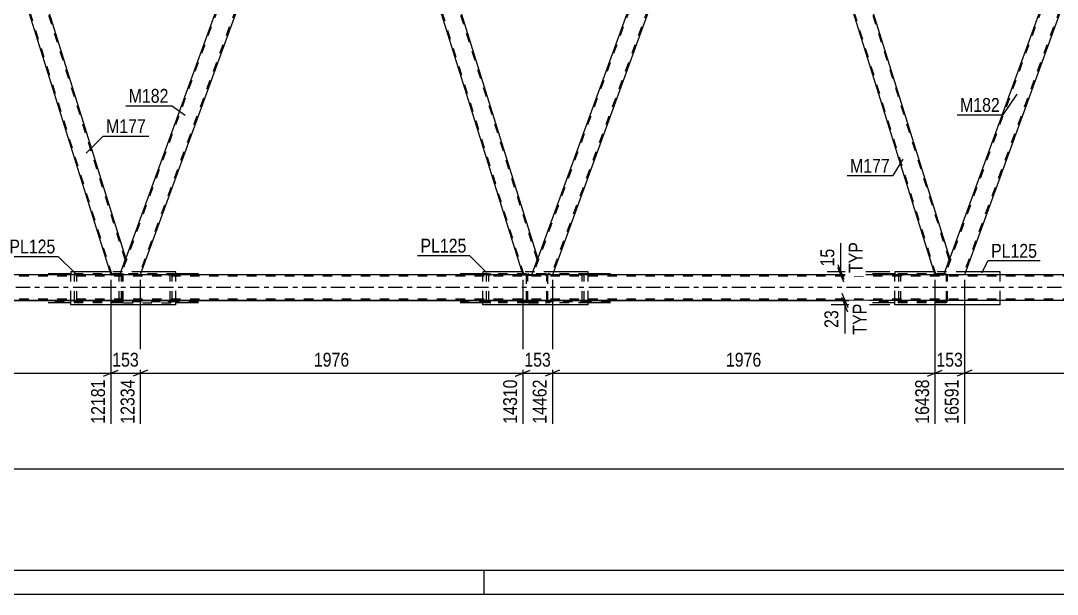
# Model space of a CAD drawing. Header units: millimetres. Extents: x -857 to 332, y -866 to -25.
# Drawn here: x -393.4 to -179.2, y -866.1 to -747.5 of the extents above; entities that cross this region are included whole.
import ezdxf

# ---------------------------------------------------------------- set-up
doc = ezdxf.new("R2010")
doc.units = ezdxf.units.MM
doc.linetypes.add('DXK_LINE_DOT2', pattern=[3.9198, 1.9599, -1.9599])
doc.linetypes.add('DXK_LINE_DOT3', pattern=[5.9187, 2.979, -0.9799, 0.9799, -0.9799])
doc.styles.add('Arial Narrow', font='ARIALN.TTF', dxfattribs={"height": 0.2})

# ---------------------------------------------------------------- blocks, each defined once
blk = doc.blocks.new('Unknown-570386455-1132')
at = {"color": 5, "linetype": 'Continuous'}
for p, q in [((-851.65, -861.05), (327.35, -861.05)), ((-297.65, -866.05), (-297.65, -861.05)), ((-856.65, -866.05), (332.35, -866.05))]:
    blk.add_line(p, q, dxfattribs=at)
blk = doc.blocks.new('Part-570386455-6812 - 6466')
at = {"color": 2, "linetype": 'Continuous'}
for p, q in [((-409.69, -678.84), (-411.23, -683.09)), ((-408.37, -678.84), (-409.69, -678.84)), ((-371.67, -796.59), (-408.37, -678.84)), ((-411.23, -683.09), (-374.77, -800.06)), ((-372.93, -800.06), (-371.67, -796.59))]:
    blk.add_line(p, q, dxfattribs=at)
at = {"color": 7, "linetype": 'DXK_LINE_DOT2'}
for p, q in [((-371.8, -796.96), (-408.62, -678.84)), ((-374.52, -800.06), (-411.1, -682.72)), ((-371.67, -796.59), (-371.94, -797.33)), ((-374.77, -800.06), (-372.93, -800.06))]:
    blk.add_line(p, q, dxfattribs=at)
blk = doc.blocks.new('Part-570386455-6531 - 6466')
at = {"color": 2, "linetype": 'Continuous'}
for p, q in [((-136.93, -800.06), (-818.58, -800.06)), ((-136.93, -805.34), (-818.58, -805.34))]:
    blk.add_line(p, q, dxfattribs=at)
at = {"color": 7, "linetype": 'DXK_LINE_DOT2'}
for p, q in [((-136.93, -800.3), (-818.58, -800.3)), ((-136.93, -805.1), (-818.58, -805.1))]:
    blk.add_line(p, q, dxfattribs=at)
at = {"color": 7, "linetype": 'DXK_LINE_DOT3'}
blk.add_line((-136.93, -802.7), (-818.58, -802.7), dxfattribs=at)
blk = doc.blocks.new('Part-570386455-6675 - 6466')
at = {"color": 2, "linetype": 'Continuous'}
for p, q in [((-212.79, -799.84), (-217.43, -799.84)), ((-212.79, -805.84), (-217.43, -805.84))]:
    blk.add_line(p, q, dxfattribs=at)
at = {"color": 7, "linetype": 'DXK_LINE_DOT2'}
for p, q in [((-202.35, -800.08), (-217.43, -800.08)), ((-202.35, -799.84), (-212.79, -799.84)), ((-211.92, -800.14), (-211.99, -800.32)), ((-211.99, -805.36), (-211.99, -800.32)), ((-211.55, -800.32), (-211.52, -800.23)), ((-211.55, -805.36), (-211.55, -800.32)), ((-211.12, -799.84), (-211.45, -799.88)), ((-211.28, -800.1), (-211.12, -800.08)), ((-202.75, -800.08), (-202.75, -799.84)), ((-202.18, -799.88), (-202.35, -799.84)), ((-202.35, -800.08), (-202.26, -800.1)), ((-202.26, -800.1), (-202.19, -800.15)), ((-202.19, -800.15), (-202.14, -800.23)), ((-202.04, -799.98), (-202.18, -799.88)), ((-202.14, -800.23), (-202.13, -800.32)), ((-202.13, -805.36), (-202.13, -800.32)), ((-201.94, -800.14), (-202.04, -799.98)), ((-201.91, -800.32), (-201.94, -800.14)), ((-201.91, -805.36), (-201.91, -800.32)), ((-202.35, -805.6), (-217.43, -805.6)), ((-202.35, -805.84), (-212.79, -805.84)), ((-211.99, -805.36), (-211.92, -805.55)), ((-211.52, -805.45), (-211.55, -805.36)), ((-211.45, -805.8), (-211.12, -805.84)), ((-211.12, -805.6), (-211.28, -805.58)), ((-202.75, -805.84), (-202.75, -805.6)), ((-202.26, -805.58), (-202.35, -805.6)), ((-202.35, -805.84), (-202.18, -805.8)), ((-202.19, -805.53), (-202.26, -805.58)), ((-202.14, -805.45), (-202.19, -805.53)), ((-202.18, -805.8), (-202.04, -805.7)), ((-202.13, -805.36), (-202.14, -805.45)), ((-202.04, -805.7), (-201.94, -805.55)), ((-201.94, -805.55), (-201.91, -805.36))]:
    blk.add_line(p, q, dxfattribs=at)
for centre, radius, start, end in [((-211.32, -800.68), 0.817, 99.5182, 138.0638), ((-211.22, -800.5), 0.409, 99.5182, 138.0638), ((-211.32, -805), 0.817, 221.9362, 260.4818), ((-211.22, -805.18), 0.409, 221.9362, 260.4818)]:
    blk.add_arc(centre, radius, start, end, dxfattribs=at)
blk = doc.blocks.new('Part-570386455-6729 - 6466')
at = {"color": 2, "linetype": 'Continuous'}
for p, q in [((-289.83, -799.44), (-297.92, -799.44)), ((-297.92, -799.44), (-297.92, -800.06)), ((-276.16, -799.44), (-283.31, -799.44)), ((-276.16, -800.06), (-276.16, -799.44)), ((-297.92, -806.24), (-297.92, -805.34)), ((-276.16, -806.24), (-297.92, -806.24)), ((-276.16, -806.24), (-276.16, -805.34))]:
    blk.add_line(p, q, dxfattribs=at)
at = {"color": 7, "linetype": 'DXK_LINE_DOT2'}
for p, q in [((-297.92, -805.34), (-297.92, -800.06)), ((-283.31, -799.44), (-289.83, -799.44)), ((-276.16, -805.34), (-276.16, -800.06))]:
    blk.add_line(p, q, dxfattribs=at)
blk = doc.blocks.new('Part-570386455-6793 - 6466')
at = {"color": 2, "linetype": 'Continuous'}
for p, q in [((-204.7, -799.44), (-212.79, -799.44)), ((-212.79, -799.44), (-212.79, -800.06)), ((-191.03, -799.44), (-198.18, -799.44)), ((-191.03, -800.06), (-191.03, -799.44)), ((-212.79, -806.24), (-212.79, -805.34)), ((-191.03, -806.24), (-212.79, -806.24)), ((-191.03, -806.24), (-191.03, -805.34))]:
    blk.add_line(p, q, dxfattribs=at)
at = {"color": 7, "linetype": 'DXK_LINE_DOT2'}
for p, q in [((-212.79, -805.34), (-212.79, -800.06)), ((-198.18, -799.44), (-204.7, -799.44)), ((-191.03, -805.34), (-191.03, -800.06))]:
    blk.add_line(p, q, dxfattribs=at)
blk = doc.blocks.new('Part-570386455-6802 - 6466')
at = {"color": 2, "linetype": 'Continuous'}
for p, q in [((-374.97, -799.44), (-383.06, -799.44)), ((-383.06, -799.44), (-383.06, -800.06)), ((-361.3, -799.44), (-368.45, -799.44)), ((-361.3, -800.06), (-361.3, -799.44)), ((-383.06, -806.24), (-383.06, -805.34)), ((-361.3, -806.24), (-383.06, -806.24)), ((-361.3, -806.24), (-361.3, -805.34))]:
    blk.add_line(p, q, dxfattribs=at)
at = {"color": 7, "linetype": 'DXK_LINE_DOT2'}
for p, q in [((-383.06, -800.54), (-383.06, -800.06)), ((-383.06, -805.34), (-383.06, -800.54)), ((-368.45, -799.44), (-374.97, -799.44)), ((-361.3, -805.34), (-361.3, -800.06))]:
    blk.add_line(p, q, dxfattribs=at)
blk = doc.blocks.new('Part-570386455-6830 - 6466')
at = {"color": 7, "linetype": 'DXK_LINE_DOT2'}
for p, q in [((-328.55, -678.84), (-372.67, -800.06)), ((-324.81, -678.84), (-368.93, -800.06)), ((-324.55, -678.84), (-326.1, -683.09)), ((-371.67, -796.59), (-372.93, -800.06)), ((-368.67, -800.06), (-372.93, -800.06))]:
    blk.add_line(p, q, dxfattribs=at)
at = {"color": 2, "linetype": 'Continuous'}
for p, q in [((-328.81, -678.84), (-371.67, -796.59)), ((-328.81, -678.84), (-324.55, -678.84)), ((-326.1, -683.09), (-368.67, -800.06))]:
    blk.add_line(p, q, dxfattribs=at)
blk = doc.blocks.new('Part-570386455-6832 - 6466')
at = {"color": 7, "linetype": 'DXK_LINE_DOT2'}
for p, q in [((-372.95, -800.14), (-373.01, -800.32)), ((-373.01, -805.36), (-373.01, -800.32)), ((-372.58, -800.32), (-372.54, -800.23)), ((-372.58, -805.36), (-372.58, -800.32)), ((-372.14, -799.84), (-372.47, -799.88)), ((-372.31, -800.1), (-372.14, -800.08)), ((-361.3, -799.84), (-372.14, -799.84)), ((-356.66, -800.08), (-372.14, -800.08)), ((-362.63, -799.88), (-362.97, -799.84)), ((-362.97, -800.08), (-362.8, -800.1)), ((-362.57, -800.23), (-362.53, -800.32)), ((-362.53, -805.36), (-362.53, -800.32)), ((-362.1, -800.32), (-362.16, -800.14)), ((-362.1, -805.36), (-362.1, -800.32)), ((-373.01, -805.36), (-372.95, -805.55)), ((-372.54, -805.45), (-372.58, -805.36)), ((-372.47, -805.8), (-372.14, -805.84)), ((-372.14, -805.6), (-372.31, -805.58)), ((-356.66, -805.6), (-372.14, -805.6)), ((-372.14, -805.84), (-361.3, -805.84)), ((-362.8, -805.58), (-362.97, -805.6)), ((-362.97, -805.84), (-362.63, -805.8)), ((-362.53, -805.36), (-362.57, -805.45)), ((-362.16, -805.55), (-362.1, -805.36))]:
    blk.add_line(p, q, dxfattribs=at)
at = {"color": 2, "linetype": 'Continuous'}
for p, q in [((-356.66, -799.84), (-361.3, -799.84)), ((-356.66, -805.84), (-361.3, -805.84))]:
    blk.add_line(p, q, dxfattribs=at)
at = {"color": 7, "linetype": 'DXK_LINE_DOT2'}
for centre, radius, start, end in [((-372.24, -800.5), 0.409, 99.5182, 138.0638), ((-362.87, -800.5), 0.409, 41.9362, 80.4818), ((-362.77, -800.68), 0.817, 41.9362, 80.4818), ((-372.34, -805), 0.817, 221.9362, 260.4818), ((-372.24, -805.18), 0.409, 221.9362, 260.4818), ((-362.87, -805.18), 0.409, 279.5182, 318.0638), ((-362.77, -805), 0.817, 279.5182, 318.0638)]:
    blk.add_arc(centre, radius, start, end, dxfattribs=at)
blk = doc.blocks.new('Part-570386455-6856 - 6466')
at = {"color": 7, "linetype": 'DXK_LINE_DOT2'}
for p, q in [((-288.83, -800.14), (-288.87, -800.33)), ((-288.87, -805.37), (-288.87, -800.33)), ((-288.63, -800.33), (-288.61, -800.23)), ((-288.63, -805.37), (-288.63, -800.33)), ((-288.61, -800.23), (-288.56, -800.16)), ((-288.39, -799.85), (-288.57, -799.88)), ((-288.56, -800.16), (-288.48, -800.1)), ((-288.48, -800.1), (-288.39, -800.09)), ((-284.95, -799.85), (-288.39, -799.85)), ((-288.39, -800.09), (-284.95, -800.09)), ((-284.76, -799.88), (-284.95, -799.85)), ((-284.95, -800.09), (-284.86, -800.1)), ((-284.86, -800.1), (-284.78, -800.16)), ((-284.78, -800.16), (-284.73, -800.23)), ((-284.73, -800.23), (-284.71, -800.33)), ((-284.71, -805.37), (-284.71, -800.33)), ((-284.47, -800.33), (-284.5, -800.14)), ((-284.47, -805.37), (-284.47, -800.33)), ((-288.87, -805.37), (-288.83, -805.55)), ((-288.61, -805.46), (-288.63, -805.37)), ((-288.56, -805.54), (-288.61, -805.46)), ((-288.57, -805.81), (-288.39, -805.85)), ((-288.48, -805.59), (-288.56, -805.54)), ((-288.39, -805.61), (-288.48, -805.59)), ((-288.39, -805.61), (-284.95, -805.61)), ((-288.39, -805.85), (-284.95, -805.85)), ((-284.86, -805.59), (-284.95, -805.61)), ((-284.95, -805.85), (-284.76, -805.81)), ((-284.78, -805.54), (-284.86, -805.59)), ((-284.73, -805.46), (-284.78, -805.54)), ((-284.71, -805.37), (-284.73, -805.46)), ((-284.5, -805.55), (-284.47, -805.37))]:
    blk.add_line(p, q, dxfattribs=at)
for centre, start, end in [((-288.39, -800.33), 112.5, 157.5), ((-284.95, -800.33), 22.5, 67.5), ((-288.39, -805.37), 202.5, 247.5), ((-284.95, -805.37), 292.5, 337.5)]:
    blk.add_arc(centre, 0.48, start, end, dxfattribs=at)
blk = doc.blocks.new('Part-570386455-6865 - 6466')
at = {"color": 2, "linetype": 'Continuous'}
for p, q in [((-383.06, -799.84), (-387.7, -799.84)), ((-383.06, -805.84), (-387.7, -805.84))]:
    blk.add_line(p, q, dxfattribs=at)
at = {"color": 7, "linetype": 'DXK_LINE_DOT2'}
for p, q in [((-372.61, -800.08), (-387.7, -800.08)), ((-372.61, -799.84), (-383.06, -799.84)), ((-382.19, -800.14), (-382.26, -800.32)), ((-382.26, -805.36), (-382.26, -800.32)), ((-381.82, -800.32), (-381.79, -800.23)), ((-381.82, -805.36), (-381.82, -800.32)), ((-381.39, -799.84), (-381.72, -799.88)), ((-381.55, -800.1), (-381.39, -800.08)), ((-373.01, -800.08), (-373.01, -799.84)), ((-372.45, -799.88), (-372.61, -799.84)), ((-372.61, -800.08), (-372.53, -800.1)), ((-372.53, -800.1), (-372.46, -800.15)), ((-372.46, -800.15), (-372.41, -800.23)), ((-372.31, -799.98), (-372.45, -799.88)), ((-372.41, -800.23), (-372.4, -800.32)), ((-372.4, -805.36), (-372.4, -800.32)), ((-372.21, -800.14), (-372.31, -799.98)), ((-372.18, -800.32), (-372.21, -800.14)), ((-372.18, -805.36), (-372.18, -800.32)), ((-372.61, -805.6), (-387.7, -805.6)), ((-372.61, -805.84), (-383.06, -805.84)), ((-382.26, -805.36), (-382.19, -805.55)), ((-381.79, -805.45), (-381.82, -805.36)), ((-381.72, -805.8), (-381.39, -805.84)), ((-381.39, -805.6), (-381.55, -805.58)), ((-373.01, -805.84), (-373.01, -805.6)), ((-372.53, -805.58), (-372.61, -805.6)), ((-372.61, -805.84), (-372.45, -805.8)), ((-372.46, -805.53), (-372.53, -805.58)), ((-372.41, -805.45), (-372.46, -805.53)), ((-372.45, -805.8), (-372.31, -805.7)), ((-372.4, -805.36), (-372.41, -805.45)), ((-372.31, -805.7), (-372.21, -805.55)), ((-372.21, -805.55), (-372.18, -805.36))]:
    blk.add_line(p, q, dxfattribs=at)
for centre, radius, start, end in [((-381.58, -800.68), 0.817, 99.5182, 138.0638), ((-381.48, -800.5), 0.409, 99.5182, 138.0638), ((-381.58, -805), 0.817, 221.9362, 260.4818), ((-381.48, -805.18), 0.409, 221.9362, 260.4818)]:
    blk.add_arc(centre, radius, start, end, dxfattribs=at)
blk = doc.blocks.new('Part-570386455-6874 - 6466')
at = {"color": 7, "linetype": 'DXK_LINE_DOT2'}
for p, q in [((-284.47, -805.84), (-284.47, -799.84)), ((-276.16, -799.84), (-284.47, -799.84)), ((-271.52, -800.08), (-284.47, -800.08)), ((-277.5, -799.88), (-277.83, -799.84)), ((-277.83, -800.08), (-277.67, -800.1)), ((-277.43, -800.23), (-277.4, -800.32)), ((-277.4, -805.36), (-277.4, -800.32)), ((-276.96, -800.32), (-277.03, -800.14)), ((-276.96, -805.36), (-276.96, -800.32)), ((-271.52, -805.6), (-284.47, -805.6)), ((-276.16, -805.84), (-284.47, -805.84)), ((-277.67, -805.58), (-277.83, -805.6)), ((-277.83, -805.84), (-277.5, -805.8)), ((-277.4, -805.36), (-277.43, -805.45)), ((-277.03, -805.55), (-276.96, -805.36))]:
    blk.add_line(p, q, dxfattribs=at)
at = {"color": 2, "linetype": 'Continuous'}
for p, q in [((-271.52, -799.84), (-276.16, -799.84)), ((-271.52, -805.84), (-276.16, -805.84))]:
    blk.add_line(p, q, dxfattribs=at)
at = {"color": 7, "linetype": 'DXK_LINE_DOT2'}
for centre, radius, start, end in [((-277.74, -800.5), 0.409, 41.9362, 80.4818), ((-277.64, -800.68), 0.817, 41.9362, 80.4818), ((-277.74, -805.18), 0.409, 279.5182, 318.0638), ((-277.64, -805), 0.817, 279.5182, 318.0638)]:
    blk.add_arc(centre, radius, start, end, dxfattribs=at)
blk = doc.blocks.new('Part-570386455-6875 - 6466')
at = {"color": 2, "linetype": 'Continuous'}
for p, q in [((-297.92, -799.84), (-302.56, -799.84)), ((-297.92, -805.84), (-302.56, -805.84))]:
    blk.add_line(p, q, dxfattribs=at)
at = {"color": 7, "linetype": 'DXK_LINE_DOT2'}
for p, q in [((-288.87, -800.08), (-302.56, -800.08)), ((-288.87, -799.84), (-297.92, -799.84)), ((-297.06, -800.14), (-297.12, -800.32)), ((-297.12, -805.36), (-297.12, -800.32)), ((-296.69, -800.32), (-296.65, -800.23)), ((-296.69, -805.36), (-296.69, -800.32)), ((-296.25, -799.84), (-296.59, -799.88)), ((-296.42, -800.1), (-296.25, -800.08)), ((-288.87, -805.84), (-288.87, -799.84)), ((-288.87, -805.6), (-302.56, -805.6)), ((-288.87, -805.84), (-297.92, -805.84)), ((-297.12, -805.36), (-297.06, -805.55)), ((-296.65, -805.45), (-296.69, -805.36)), ((-296.59, -805.8), (-296.25, -805.84)), ((-296.25, -805.6), (-296.42, -805.58))]:
    blk.add_line(p, q, dxfattribs=at)
for centre, radius, start, end in [((-296.45, -800.68), 0.817, 99.5182, 138.0638), ((-296.35, -800.5), 0.409, 99.5182, 138.0638), ((-296.45, -805), 0.817, 221.9362, 260.4818), ((-296.35, -805.18), 0.409, 221.9362, 260.4818)]:
    blk.add_arc(centre, radius, start, end, dxfattribs=at)
blk = doc.blocks.new('Part-570386455-7066 - 6466')
at = {"color": 7, "linetype": 'DXK_LINE_DOT2'}
for p, q in [((-243.42, -678.84), (-287.54, -800.06)), ((-239.67, -678.84), (-283.79, -800.06)), ((-239.42, -678.84), (-240.97, -683.09)), ((-286.53, -796.59), (-287.8, -800.06)), ((-283.54, -800.06), (-287.8, -800.06))]:
    blk.add_line(p, q, dxfattribs=at)
at = {"color": 2, "linetype": 'Continuous'}
for p, q in [((-243.67, -678.84), (-286.53, -796.59)), ((-243.67, -678.84), (-239.42, -678.84)), ((-240.97, -683.09), (-283.54, -800.06))]:
    blk.add_line(p, q, dxfattribs=at)
blk = doc.blocks.new('Part-570386455-7079 - 6466')
at = {"color": 2, "linetype": 'Continuous'}
for p, q in [((-239.42, -678.84), (-240.97, -683.09)), ((-238.1, -678.84), (-239.42, -678.84)), ((-201.4, -796.59), (-238.1, -678.84)), ((-240.97, -683.09), (-204.51, -800.06)), ((-202.66, -800.06), (-201.4, -796.59))]:
    blk.add_line(p, q, dxfattribs=at)
at = {"color": 7, "linetype": 'DXK_LINE_DOT2'}
for p, q in [((-201.53, -796.96), (-238.35, -678.84)), ((-204.25, -800.06), (-240.83, -682.72)), ((-201.53, -796.96), (-201.67, -797.33)), ((-204.51, -800.06), (-202.66, -800.06))]:
    blk.add_line(p, q, dxfattribs=at)
blk = doc.blocks.new('Part-570386455-7085 - 6466')
at = {"color": 7, "linetype": 'DXK_LINE_DOT2'}
for p, q in [((-158.29, -678.84), (-202.41, -800.06)), ((-154.54, -678.84), (-198.66, -800.06)), ((-201.4, -796.59), (-202.66, -800.06)), ((-198.4, -800.06), (-202.66, -800.06))]:
    blk.add_line(p, q, dxfattribs=at)
at = {"color": 2, "linetype": 'Continuous'}
for p, q in [((-158.54, -678.84), (-201.4, -796.59)), ((-154.28, -678.84), (-198.4, -800.06)), ((-154.28, -678.84), (-158.54, -678.84))]:
    blk.add_line(p, q, dxfattribs=at)
blk = doc.blocks.new('Part-570386455-7090 - 6466')
at = {"color": 2, "linetype": 'Continuous'}
for p, q in [((-324.55, -678.84), (-326.1, -683.09)), ((-323.23, -678.84), (-324.55, -678.84)), ((-286.53, -796.59), (-323.23, -678.84)), ((-326.1, -683.09), (-289.64, -800.06)), ((-287.8, -800.06), (-286.53, -796.59))]:
    blk.add_line(p, q, dxfattribs=at)
at = {"color": 7, "linetype": 'DXK_LINE_DOT2'}
for p, q in [((-286.67, -796.96), (-323.49, -678.84)), ((-289.39, -800.06), (-325.96, -682.72)), ((-286.53, -796.59), (-286.8, -797.33)), ((-289.64, -800.06), (-287.8, -800.06))]:
    blk.add_line(p, q, dxfattribs=at)
blk = doc.blocks.new('StraightDimension-570386455-49462 - 6466')
at = {"color": 7, "linetype": 'Continuous'}
for p, q in [((-368.67, -801.06), (-368.67, -830.81)), ((-289.64, -801.06), (-289.64, -830.81)), ((-367.17, -819.77), (-370.17, -820.97)), ((-291.14, -820.97), (-288.14, -819.77)), ((-368.67, -820.37), (-289.64, -820.37))]:
    blk.add_line(p, q, dxfattribs=at)
at = {"color": 0}
blk.add_wipeout([(-324.9, -819.62), (-324.9, -815.42), (-333.41, -815.42), (-333.41, -819.62)], dxfattribs=at)
at = {"color": 0, "linetype": 'Continuous'}
blk.add_wipeout([(-290.24, -821.07), (-294.44, -821.07), (-294.44, -831.41), (-290.24, -831.41)], dxfattribs=at)
at = {"color": 3, "style": 'Arial Narrow'}
blk.add_text('1976', height=2.863, dxfattribs=at).set_placement((-332.81, -819.02))
at = {"color": 3, "linetype": 'Continuous', "style": 'Arial Narrow'}
blk.add_text('14310', height=2.863, rotation=90.0002, dxfattribs=at).set_placement((-290.84, -830.81))
blk = doc.blocks.new('StraightDimension-570386455-7496 - 6466')
at = {"color": 7, "linetype": 'Continuous'}
for p, q in [((-223.72, -803.82), (-222.52, -806.82)), ((-222.52, -807.74), (-223.72, -804.74)), ((-732.99, -805.32), (-220.72, -805.32)), ((-213.79, -806.24), (-225.97, -806.24)), ((-223.12, -806.24), (-223.12, -805.32))]:
    blk.add_line(p, q, dxfattribs=at)
at = {"color": 0}
blk.add_wipeout([(-223.87, -806.77), (-228.07, -806.77), (-228.07, -811.62), (-223.87, -811.62)], dxfattribs=at)
at = {"color": 7, "linetype": 'Continuous'}
blk.add_line((-223.12, -806.24), (-223.12, -812.15), dxfattribs=at)
at = {"color": 3, "style": 'Arial Narrow'}
blk.add_text('23', height=2.863, rotation=90.0002, dxfattribs=at).set_placement((-224.47, -811.02))
at = {"color": 0, "linetype": 'Continuous'}
blk.add_wipeout([(-218.02, -805.4), (-222.22, -805.4), (-222.22, -812.99), (-218.02, -812.99)], dxfattribs=at)
at = {"color": 7, "linetype": 'Continuous'}
blk.add_line((-223.12, -806.24), (-223.12, -812.15), dxfattribs=at)
at = {"color": 3, "linetype": 'Continuous', "style": 'Arial Narrow'}
blk.add_text('TYP', height=2.863, rotation=90.0002, dxfattribs=at).set_placement((-218.62, -812.39))
blk = doc.blocks.new('StraightDimension-570386455-49459 - 6466')
at = {"color": 7, "linetype": 'Continuous'}
for p, q in [((-204.51, -801.06), (-204.51, -830.81)), ((-198.4, -801.06), (-198.4, -830.81)), ((-206.01, -820.97), (-203.01, -819.77)), ((-196.9, -819.77), (-199.9, -820.97)), ((-204.51, -820.37), (-198.4, -820.37))]:
    blk.add_line(p, q, dxfattribs=at)
at = {"color": 0}
blk.add_wipeout([(-198.11, -819.62), (-198.11, -815.42), (-204.8, -815.42), (-204.8, -819.62)], dxfattribs=at)
at = {"color": 0, "linetype": 'Continuous'}
blk.add_wipeout([(-199, -821.07), (-203.2, -821.07), (-203.2, -831.41), (-199, -831.41)], dxfattribs=at)
at = {"color": 3, "style": 'Arial Narrow'}
blk.add_text('153', height=2.863, dxfattribs=at).set_placement((-204.2, -819.02))
at = {"color": 3, "linetype": 'Continuous', "style": 'Arial Narrow'}
blk.add_text('16591', height=2.863, rotation=90.0002, dxfattribs=at).set_placement((-199.6, -830.81))
blk = doc.blocks.new('StraightDimension-570386455-49460 - 6466')
at = {"color": 7, "linetype": 'Continuous'}
for p, q in [((-283.54, -801.06), (-283.54, -830.81)), ((-204.51, -801.06), (-204.51, -830.81)), ((-282.04, -819.77), (-285.04, -820.97)), ((-206.01, -820.97), (-203.01, -819.77)), ((-283.54, -820.37), (-204.51, -820.37))]:
    blk.add_line(p, q, dxfattribs=at)
at = {"color": 0}
blk.add_wipeout([(-239.77, -819.62), (-239.77, -815.42), (-248.28, -815.42), (-248.28, -819.62)], dxfattribs=at)
at = {"color": 0, "linetype": 'Continuous'}
blk.add_wipeout([(-205.11, -821.07), (-209.31, -821.07), (-209.31, -831.41), (-205.11, -831.41)], dxfattribs=at)
at = {"color": 3, "style": 'Arial Narrow'}
blk.add_text('1976', height=2.863, dxfattribs=at).set_placement((-247.68, -819.02))
at = {"color": 3, "linetype": 'Continuous', "style": 'Arial Narrow'}
blk.add_text('16438', height=2.863, rotation=90.0002, dxfattribs=at).set_placement((-205.71, -830.81))
blk = doc.blocks.new('StraightDimension-570386455-7641 - 6466')
at = {"color": 7, "linetype": 'Continuous'}
for p, q in [((-224.54, -797.94), (-223.34, -800.94)), ((-223.34, -801.56), (-224.54, -798.56)), ((-213.79, -799.44), (-226.79, -799.44)), ((-213.79, -800.06), (-226.79, -800.06)), ((-223.94, -800.06), (-223.94, -799.44))]:
    blk.add_line(p, q, dxfattribs=at)
at = {"color": 0}
blk.add_wipeout([(-224.69, -794.06), (-228.89, -794.06), (-228.89, -798.92), (-224.69, -798.92)], dxfattribs=at)
at = {"color": 7, "linetype": 'Continuous'}
blk.add_line((-223.94, -799.44), (-223.94, -793.54), dxfattribs=at)
at = {"color": 3, "style": 'Arial Narrow'}
blk.add_text('15', height=2.863, rotation=90.0002, dxfattribs=at).set_placement((-225.29, -798.32))
at = {"color": 0, "linetype": 'Continuous'}
blk.add_wipeout([(-218.84, -792.69), (-223.04, -792.69), (-223.04, -800.28), (-218.84, -800.28)], dxfattribs=at)
at = {"color": 7, "linetype": 'Continuous'}
blk.add_line((-223.94, -799.44), (-223.94, -793.54), dxfattribs=at)
at = {"color": 3, "linetype": 'Continuous', "style": 'Arial Narrow'}
blk.add_text('TYP', height=2.863, rotation=90.0002, dxfattribs=at).set_placement((-219.44, -799.68))
blk = doc.blocks.new('StraightDimension-570386455-49458 - 6466')
at = {"color": 7, "linetype": 'Continuous'}
for p, q in [((-198.4, -801.06), (-198.4, -830.81)), ((-136.93, -806.34), (-136.93, -830.81)), ((-196.9, -819.77), (-199.9, -820.97)), ((-138.43, -820.97), (-135.43, -819.77)), ((-198.4, -820.37), (-136.93, -820.37))]:
    blk.add_line(p, q, dxfattribs=at)
at = {"color": 0}
blk.add_wipeout([(-163.41, -819.62), (-163.41, -815.42), (-171.93, -815.42), (-171.93, -819.62)], dxfattribs=at)
at = {"color": 0, "linetype": 'Continuous'}
blk.add_wipeout([(-137.53, -821.07), (-141.73, -821.07), (-141.73, -831.41), (-137.53, -831.41)], dxfattribs=at)
at = {"color": 3, "style": 'Arial Narrow'}
blk.add_text('1537', height=2.863, dxfattribs=at).set_placement((-171.33, -819.02))
at = {"color": 3, "linetype": 'Continuous', "style": 'Arial Narrow'}
blk.add_text('18127', height=2.863, rotation=90.0002, dxfattribs=at).set_placement((-138.13, -830.81))
blk = doc.blocks.new('StraightDimension-570386455-49461 - 6466')
at = {"color": 7, "linetype": 'Continuous'}
for p, q in [((-289.64, -801.06), (-289.64, -830.81)), ((-283.54, -801.06), (-283.54, -830.81)), ((-291.14, -820.97), (-288.14, -819.77)), ((-282.04, -819.77), (-285.04, -820.97)), ((-289.64, -820.37), (-283.54, -820.37))]:
    blk.add_line(p, q, dxfattribs=at)
at = {"color": 0}
blk.add_wipeout([(-283.25, -819.62), (-283.25, -815.42), (-289.93, -815.42), (-289.93, -819.62)], dxfattribs=at)
at = {"color": 0, "linetype": 'Continuous'}
blk.add_wipeout([(-284.14, -821.07), (-288.34, -821.07), (-288.34, -831.41), (-284.14, -831.41)], dxfattribs=at)
at = {"color": 3, "style": 'Arial Narrow'}
blk.add_text('153', height=2.863, dxfattribs=at).set_placement((-289.33, -819.02))
at = {"color": 3, "linetype": 'Continuous', "style": 'Arial Narrow'}
blk.add_text('14462', height=2.863, rotation=90.0002, dxfattribs=at).set_placement((-284.74, -830.81))
blk = doc.blocks.new('StraightDimension-570386455-49463 - 6466')
at = {"color": 7, "linetype": 'Continuous'}
for p, q in [((-374.77, -801.06), (-374.77, -830.81)), ((-368.67, -801.06), (-368.67, -830.81)), ((-376.27, -820.97), (-373.27, -819.77)), ((-367.17, -819.77), (-370.17, -820.97)), ((-374.77, -820.37), (-368.67, -820.37))]:
    blk.add_line(p, q, dxfattribs=at)
at = {"color": 0}
blk.add_wipeout([(-368.38, -819.62), (-368.38, -815.42), (-375.07, -815.42), (-375.07, -819.62)], dxfattribs=at)
at = {"color": 0, "linetype": 'Continuous'}
blk.add_wipeout([(-369.27, -821.07), (-373.47, -821.07), (-373.47, -831.41), (-369.27, -831.41)], dxfattribs=at)
at = {"color": 3, "style": 'Arial Narrow'}
blk.add_text('153', height=2.863, dxfattribs=at).set_placement((-374.47, -819.02))
at = {"color": 3, "linetype": 'Continuous', "style": 'Arial Narrow'}
blk.add_text('12334', height=2.863, rotation=90.0002, dxfattribs=at).set_placement((-369.87, -830.81))
blk = doc.blocks.new('StraightDimension-570386455-49464 - 6466')
at = {"color": 7, "linetype": 'Continuous'}
for p, q in [((-453.81, -801.06), (-453.81, -830.81)), ((-374.77, -801.06), (-374.77, -830.81)), ((-452.31, -819.77), (-455.31, -820.97)), ((-376.27, -820.97), (-373.27, -819.77)), ((-453.81, -820.37), (-374.77, -820.37))]:
    blk.add_line(p, q, dxfattribs=at)
at = {"color": 0}
blk.add_wipeout([(-410.03, -819.62), (-410.03, -815.42), (-418.55, -815.42), (-418.55, -819.62)], dxfattribs=at)
at = {"color": 0, "linetype": 'Continuous'}
blk.add_wipeout([(-375.37, -821.07), (-379.57, -821.07), (-379.57, -831.41), (-375.37, -831.41)], dxfattribs=at)
at = {"color": 3, "style": 'Arial Narrow'}
blk.add_text('1976', height=2.863, dxfattribs=at).set_placement((-417.95, -819.02))
at = {"color": 3, "linetype": 'Continuous', "style": 'Arial Narrow'}
blk.add_text('12181', height=2.863, rotation=90.0002, dxfattribs=at).set_placement((-375.97, -830.81))
blk = doc.blocks.new('StraightDimension-570386455-49766 - 6466')
at = {"color": 7, "linetype": 'Continuous'}
blk.add_line((-827.84, -840.14), (-98.26, -840.14), dxfattribs=at)
blk = doc.blocks.new('Mark-570386455-7081 - 6466')
at = {"color": 0}
blk.add_wipeout([(-191.09, -766.38), (-191.09, -763.38), (-199.31, -763.38), (-199.31, -766.38)], dxfattribs=at)
blk.add_wipeout([(-191.09, -766.38), (-191.09, -763.38), (-199.31, -763.38), (-199.31, -766.38)], dxfattribs=at)
at = {"color": 30, "linetype": 'Continuous'}
for p in [(-187.55, -762.75), (-199.91, -766.98)]:
    blk.add_line(p, (-190.49, -766.98), dxfattribs=at)
at = {"color": 3, "style": 'Arial Narrow'}
blk.add_text('M182', height=2.863, dxfattribs=at).set_placement((-199.31, -766.38))
blk = doc.blocks.new('Mark-570386455-6725 - 6466')
at = {"color": 0}
blk.add_wipeout([(-301.29, -795.46), (-301.29, -792.46), (-310.79, -792.46), (-310.79, -795.46)], dxfattribs=at)
blk.add_wipeout([(-301.29, -795.46), (-301.29, -792.46), (-310.79, -792.46), (-310.79, -795.46)], dxfattribs=at)
at = {"color": 30, "linetype": 'Continuous'}
for p in [(-311.39, -796.06), (-297.15, -799.6)]:
    blk.add_line(p, (-300.69, -796.06), dxfattribs=at)
at = {"color": 3, "style": 'Arial Narrow'}
blk.add_text('PL125', height=2.863, dxfattribs=at).set_placement((-310.79, -795.46))
blk = doc.blocks.new('Mark-570386455-6789 - 6466')
at = {"color": 0}
blk.add_wipeout([(-183.39, -796.52), (-183.39, -793.52), (-192.9, -793.52), (-192.9, -796.52)], dxfattribs=at)
blk.add_wipeout([(-183.39, -796.52), (-183.39, -793.52), (-192.9, -793.52), (-192.9, -796.52)], dxfattribs=at)
at = {"color": 30, "linetype": 'Continuous'}
for p, q in [((-194.83, -799.61), (-193.5, -797.12)), ((-193.5, -797.12), (-182.79, -797.12))]:
    blk.add_line(p, q, dxfattribs=at)
at = {"color": 3, "style": 'Arial Narrow'}
blk.add_text('PL125', height=2.863, dxfattribs=at).set_placement((-192.9, -796.52))
blk = doc.blocks.new('Mark-570386455-6798 - 6466')
at = {"color": 0}
blk.add_wipeout([(-386.21, -795.63), (-386.21, -792.63), (-395.72, -792.63), (-395.72, -795.63)], dxfattribs=at)
blk.add_wipeout([(-386.21, -795.63), (-386.21, -792.63), (-395.72, -792.63), (-395.72, -795.63)], dxfattribs=at)
at = {"color": 30, "linetype": 'Continuous'}
for p in [(-396.32, -796.23), (-382.08, -799.76)]:
    blk.add_line(p, (-385.61, -796.23), dxfattribs=at)
at = {"color": 3, "style": 'Arial Narrow'}
blk.add_text('PL125', height=2.863, dxfattribs=at).set_placement((-395.72, -795.63))
blk = doc.blocks.new('Mark-570386455-6808 - 6466')
at = {"color": 0}
blk.add_wipeout([(-367.52, -770.77), (-367.52, -767.77), (-375.75, -767.77), (-375.75, -770.77)], dxfattribs=at)
blk.add_wipeout([(-367.52, -770.77), (-367.52, -767.77), (-375.75, -767.77), (-375.75, -770.77)], dxfattribs=at)
at = {"color": 30, "linetype": 'Continuous'}
for p, q in [((-379.88, -774.91), (-376.35, -771.37)), ((-376.35, -771.37), (-366.92, -771.37))]:
    blk.add_line(p, q, dxfattribs=at)
at = {"color": 3, "style": 'Arial Narrow'}
blk.add_text('M177', height=2.863, dxfattribs=at).set_placement((-375.75, -770.77))
blk = doc.blocks.new('Mark-570386455-6826 - 6466')
at = {"color": 0}
blk.add_wipeout([(-362.84, -764.5), (-362.84, -761.5), (-371.07, -761.5), (-371.07, -764.5)], dxfattribs=at)
blk.add_wipeout([(-362.84, -764.5), (-362.84, -761.5), (-371.07, -761.5), (-371.07, -764.5)], dxfattribs=at)
at = {"color": 30, "linetype": 'Continuous'}
for p in [(-371.67, -765.1), (-359.4, -767.15)]:
    blk.add_line(p, (-362.24, -765.1), dxfattribs=at)
at = {"color": 3, "style": 'Arial Narrow'}
blk.add_text('M182', height=2.863, dxfattribs=at).set_placement((-371.07, -764.5))
blk = doc.blocks.new('Mark-570386455-7075 - 6466')
at = {"color": 0}
blk.add_wipeout([(-213.83, -778.95), (-213.83, -775.95), (-222.05, -775.95), (-222.05, -778.95)], dxfattribs=at)
blk.add_wipeout([(-213.83, -778.95), (-213.83, -775.95), (-222.05, -775.95), (-222.05, -778.95)], dxfattribs=at)
at = {"color": 30, "linetype": 'Continuous'}
for p in [(-211.12, -776.14), (-222.65, -779.55)]:
    blk.add_line(p, (-213.23, -779.55), dxfattribs=at)
at = {"color": 3, "style": 'Arial Narrow'}
blk.add_text('M177', height=2.863, dxfattribs=at).set_placement((-222.05, -778.95))

msp = doc.modelspace()

# ---------------------------------------------------------------- block references
for name in ['Unknown-570386455-1132', 'Part-570386455-6812 - 6466', 'Part-570386455-6830 - 6466', 'Part-570386455-7090 - 6466', 'Part-570386455-7066 - 6466', 'Part-570386455-7079 - 6466', 'Part-570386455-7085 - 6466', 'Part-570386455-6531 - 6466', 'Part-570386455-6865 - 6466', 'Part-570386455-6802 - 6466', 'Part-570386455-6832 - 6466', 'Part-570386455-6875 - 6466', 'Part-570386455-6729 - 6466', 'Part-570386455-6856 - 6466', 'Part-570386455-6874 - 6466', 'Part-570386455-6675 - 6466', 'Part-570386455-6793 - 6466']:
    msp.add_blockref(name, (0, 0))

# ---------------------------------------------------------------- next in the draw order: block references
for name in ['StraightDimension-570386455-49462 - 6466', 'StraightDimension-570386455-49459 - 6466']:
    msp.add_blockref(name, (0, 0))

# ---------------------------------------------------------------- next in the draw order: block references
for name in ['StraightDimension-570386455-49458 - 6466', 'StraightDimension-570386455-7496 - 6466']:
    msp.add_blockref(name, (0, 0))

# ---------------------------------------------------------------- next in the draw order: block references
for name in ['StraightDimension-570386455-49463 - 6466', 'StraightDimension-570386455-49460 - 6466']:
    msp.add_blockref(name, (0, 0))

# ---------------------------------------------------------------- next in the draw order: block references
for name in ['StraightDimension-570386455-7641 - 6466', 'StraightDimension-570386455-49464 - 6466', 'StraightDimension-570386455-49461 - 6466']:
    msp.add_blockref(name, (0, 0))

# ---------------------------------------------------------------- next in the draw order: block references
msp.add_blockref('StraightDimension-570386455-49766 - 6466', (0, 0))

# ---------------------------------------------------------------- next in the draw order: block references
for name in ['Mark-570386455-7081 - 6466', 'Mark-570386455-6808 - 6466', 'Mark-570386455-7075 - 6466', 'Mark-570386455-6798 - 6466', 'Mark-570386455-6725 - 6466', 'Mark-570386455-6789 - 6466']:
    msp.add_blockref(name, (0, 0))

# ---------------------------------------------------------------- next in the draw order: block references
msp.add_blockref('Mark-570386455-6826 - 6466', (0, 0))

doc.saveas('drawing.dxf')
